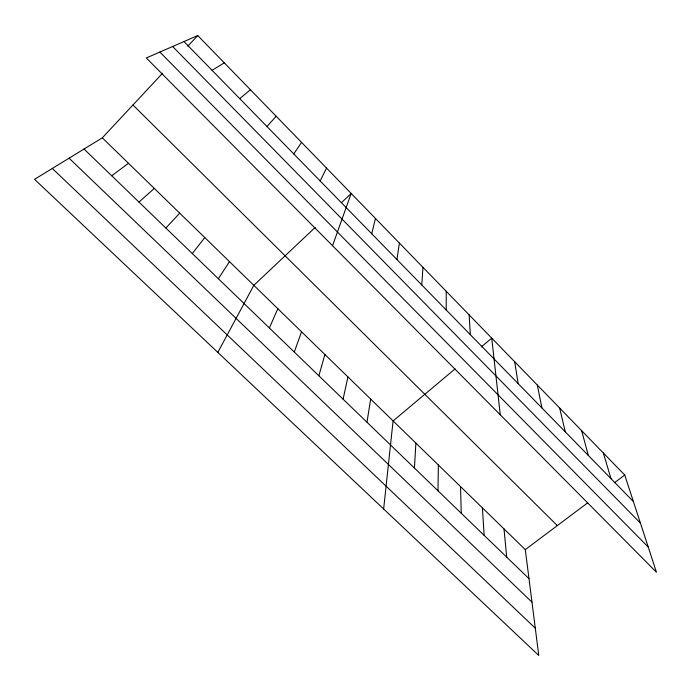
<?xml version="1.0" encoding="UTF-8"?>
<svg xmlns="http://www.w3.org/2000/svg" width="691" height="691" viewBox="0 0 691 691"><rect width="100%" height="100%" fill="white"/><g stroke="black" fill="none" stroke-linecap="round" stroke-linejoin="round"><path stroke-width="1.04" d="M437.999 490.8L438.37 464.991M414.427 468.049L415.887 443.112M421.769 284.968L422.97 267.348M383.643 508.991L393.093 420.923L455.144 368.847M396.945 259.557L399.381 243.068M366.973 422.227L370.67 399.087M343.09 399.165L347.944 376.958M371.741 233.757L375.455 218.442M318.871 375.774L324.9 354.518M332.552 245.72L351.183 193.454L341.371 202.713M294.297 352.047L301.535 331.775M269.36 327.966L277.851 308.713M320.166 180.964L326.549 168.103M217.82 352.401L253.83 285.323L315.174 227.443M218.373 278.741L229.472 261.613M293.779 153.955L301.552 142.372M192.314 253.571L204.761 237.557M266.968 126.513L276.184 116.261M102.32 137.82L525.29 549.621L538.764 655.465L34.55 179.332L102.32 137.82L162.549 73.272M187.84 46.167L197.756 35.535L624.742 475.028L656.45 572.243L146.311 57.966L197.756 35.535M165.857 228.021L179.703 213.156M138.995 202.092L154.283 188.41M481.342 346.865L491.742 338.132L500.267 414.79M239.734 98.64L250.436 89.752M525.29 549.621L587.721 502.798M614.593 482.646L624.742 475.028M111.726 175.756L128.491 163.301M212.068 70.327L224.299 62.846M52.309 168.457L535.292 628.197M69.074 158.187L531.975 602.155M84.034 149.023L528.986 578.661M132.948 104.989L557.317 525.601M159.871 52.05L648.244 547.073M172.62 46.487L640.427 523.122M183.961 41.546L633.397 501.58M603.347 453.011L611.025 478.673M581.649 430.674L588.317 455.438M559.65 408.027L565.273 431.849M537.33 385.06L541.891 407.915M514.7 361.764L518.155 383.617M503.998 528.891L506.719 557.162M482.413 507.885L484.132 535.352M469.137 314.871L470.321 334.66M460.543 486.585L461.234 513.24M446.222 291.274L446.231 310"/></g></svg>
